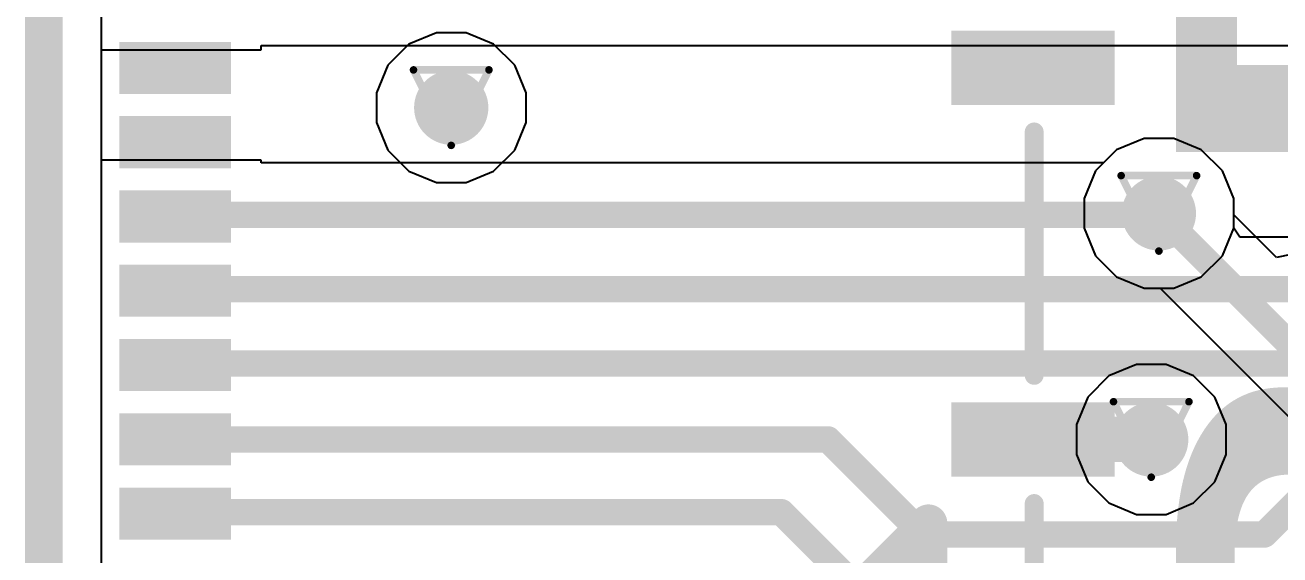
# Model space of a CAD drawing. Header units: inches. Extents: x 0 to 5359, y 0 to 5098.
# Drawn here: x -0.13 to 8.32, y 70.47 to 74.04 of the extents above; entities that cross this region are included whole.
import ezdxf

# ---------------------------------------------------------------- set-up
doc = ezdxf.new("R2010")
doc.units = ezdxf.units.IN
for name, color, linetype in [('Board Outline', 216, 'Continuous'), ('Bottom Layer', 5, 'Continuous'), ('Bottom Overlay', 54, 'Continuous'), ('Bottom Paste', 16, 'Continuous'), ('Bottom Solder', 6, 'Continuous'), ('Drill Drawing', 1, 'Continuous'), ('Layer 1', 16, 'Continuous'), ('Layer 2', 76, 'Continuous'), ('Top Layer', 1, 'Continuous'), ('Via Holes', 16, 'Continuous')]:
    doc.layers.add(name, color=color, linetype=linetype)
doc.styles.add('Arial Black_Bold', font='', dxfattribs={"height": 0.2})
doc.styles.get('Arial Black_Bold').set_extended_font_data('Arial Black', bold=True)

# ---------------------------------------------------------------- blocks, each defined once
blk = doc.blocks.new('FH41_40S_0_5SH_05__B_203')
at = {"layer": 'Bottom Layer'}
for points in [[(-3.9499, 3.3875), (-3.5499, 3.3875), (-3.5499, 2.3875), (-3.9499, 2.3875)], [(-1.4498, 3.3875), (-1.0498, 3.3875), (-1.0498, 2.3875), (-1.4498, 2.3875)], [(-3.8749, -2.5625), (-3.6249, -2.5625), (-3.6249, -3.2125), (-3.8749, -3.2125)], [(-3.3751, -2.5625), (-3.1251, -2.5625), (-3.1251, -3.2125), (-3.3751, -3.2125)], [(-2.8749, -2.5625), (-2.6249, -2.5625), (-2.6249, -3.2125), (-2.8749, -3.2125)], [(-2.3751, -2.5625), (-2.1251, -2.5625), (-2.1251, -3.2125), (-2.3751, -3.2125)], [(-1.8749, -2.5625), (-1.6249, -2.5625), (-1.6249, -3.2125), (-1.8749, -3.2125)], [(-1.3751, -2.5625), (-1.1251, -2.5625), (-1.1251, -3.2125), (-1.3751, -3.2125)], [(-0.8749, -2.5625), (-0.6249, -2.5625), (-0.6249, -3.2125), (-0.8749, -3.2125)]]:
    blk.add_hatch(color=5, dxfattribs=at).paths.add_polyline_path(points)
at = {"layer": 'Bottom Paste'}
for points in [[(-3.9499, 3.3875), (-3.5499, 3.3875), (-3.5499, 2.3875), (-3.9499, 2.3875)], [(-1.4498, 3.3875), (-1.0498, 3.3875), (-1.0498, 2.3875), (-1.4498, 2.3875)], [(-3.8749, -2.5625), (-3.6249, -2.5625), (-3.6249, -3.2125), (-3.8749, -3.2125)], [(-3.3751, -2.5625), (-3.1251, -2.5625), (-3.1251, -3.2125), (-3.3751, -3.2125)], [(-2.8749, -2.5625), (-2.6249, -2.5625), (-2.6249, -3.2125), (-2.8749, -3.2125)], [(-2.3751, -2.5625), (-2.1251, -2.5625), (-2.1251, -3.2125), (-2.3751, -3.2125)], [(-1.8749, -2.5625), (-1.6249, -2.5625), (-1.6249, -3.2125), (-1.8749, -3.2125)], [(-1.3751, -2.5625), (-1.1251, -2.5625), (-1.1251, -3.2125), (-1.3751, -3.2125)], [(-0.8749, -2.5625), (-0.6249, -2.5625), (-0.6249, -3.2125), (-0.8749, -3.2125)]]:
    blk.add_hatch(color=16, dxfattribs=at).paths.add_polyline_path(points)
at = {"layer": 'Bottom Solder'}
for points in [[(-3.9999, 3.4375), (-3.4999, 3.4375), (-3.4999, 2.3375), (-3.9999, 2.3375)], [(-1.4998, 3.4375), (-0.9998, 3.4375), (-0.9998, 2.3375), (-1.4998, 2.3375)], [(-3.9249, -2.5125), (-3.5749, -2.5125), (-3.5749, -3.2625), (-3.9249, -3.2625)], [(-3.4251, -2.5125), (-3.075, -2.5125), (-3.075, -3.2625), (-3.4251, -3.2625)], [(-2.9249, -2.5125), (-2.5749, -2.5125), (-2.5749, -3.2625), (-2.9249, -3.2625)], [(-2.4251, -2.5125), (-2.075, -2.5125), (-2.075, -3.2625), (-2.4251, -3.2625)], [(-1.925, -2.5125), (-1.5749, -2.5125), (-1.5749, -3.2625), (-1.925, -3.2625)], [(-1.4251, -2.5125), (-1.075, -2.5125), (-1.075, -3.2625), (-1.4251, -3.2625)], [(-0.925, -2.5125), (-0.5749, -2.5125), (-0.5749, -3.2625), (-0.925, -3.2625)]]:
    blk.add_hatch(color=6, dxfattribs=at).paths.add_polyline_path(points)
at = {"layer": 'Bottom Overlay'}
for points in [[(-1.6811, 2.8963, 0.127, 0.127, 0), (-3.3189, 2.8963, 0.127, 0.127, 0)], [(0.8188, 2.8963, 0.127, 0.127, 0), (-0.8188, 2.8963, 0.127, 0.127, 0)], [(0, 1.4986, 0.254, 0.254, 0), (-0.6858, 2.1844, 0.254, 0.254, 0)], [(0.6858, 2.1844, 0.254, 0.254, 0), (-0.6858, 2.1844, 0.254, 0.254, 0)]]:
    blk.add_lwpolyline(points, format="xyseb", dxfattribs=at)
for points in [[(-3.3507, 2.8963, 0.0635, 0.0635, 1), (-3.2872, 2.8963, 0.0635, 0.0635, 1)], [(-1.7128, 2.8963, 0.0635, 0.0635, 1), (-1.6493, 2.8963, 0.0635, 0.0635, 1)], [(-0.8505, 2.8963, 0.0635, 0.0635, 1), (-0.787, 2.8963, 0.0635, 0.0635, 1)], [(-0.7493, 2.1844, 0.127, 0.127, 1), (-0.6223, 2.1844, 0.127, 0.127, 1)], [(-0.7493, 2.1844, 0.127, 0.127, 1), (-0.6223, 2.1844, 0.127, 0.127, 1)]]:
    blk.add_lwpolyline(points, format="xyseb", close=True, dxfattribs=at)

msp = doc.modelspace()

# ---------------------------------------------------------------- hatches: boundary and pattern name
at = {"layer": 'Bottom Layer'}
h = msp.add_hatch(color=5, dxfattribs=at)
edge = h.paths.add_edge_path()
edge.add_arc((2.7421, 73.4822), 0.25, 0, 360)
h = msp.add_hatch(color=5, dxfattribs=at)
edge = h.paths.add_edge_path()
edge.add_arc((7.5069, 72.771), 0.25, 0, 360)
h = msp.add_hatch(color=5, dxfattribs=at)
edge = h.paths.add_edge_path()
edge.add_arc((7.4553, 71.2498), 0.25, 0, 360)
at = {"layer": 'Layer 1'}
h = msp.add_hatch(color=16, dxfattribs=at)
edge = h.paths.add_edge_path()
edge.add_arc((2.7421, 73.4822), 0.25, 0, 360)
h = msp.add_hatch(color=16, dxfattribs=at)
edge = h.paths.add_edge_path()
edge.add_arc((7.5069, 72.771), 0.25, 0, 360)
h = msp.add_hatch(color=16, dxfattribs=at)
edge = h.paths.add_edge_path()
edge.add_arc((7.4553, 71.2498), 0.25, 0, 360)
at = {"layer": 'Layer 2'}
h = msp.add_hatch(color=76, dxfattribs=at)
edge = h.paths.add_edge_path()
edge.add_arc((2.7421, 73.4822), 0.25, 0, 360)
h = msp.add_hatch(color=76, dxfattribs=at)
edge = h.paths.add_edge_path()
edge.add_arc((7.5069, 72.771), 0.25, 0, 360)
h = msp.add_hatch(color=76, dxfattribs=at)
edge = h.paths.add_edge_path()
edge.add_arc((7.4553, 71.2498), 0.25, 0, 360)
at = {"layer": 'Top Layer'}
h = msp.add_hatch(color=1, dxfattribs=at)
edge = h.paths.add_edge_path()
edge.add_arc((2.7421, 73.4822), 0.25, 0, 360)
h = msp.add_hatch(color=1, dxfattribs=at)
edge = h.paths.add_edge_path()
edge.add_arc((7.5069, 72.771), 0.25, 0, 360)
h = msp.add_hatch(color=1, dxfattribs=at)
edge = h.paths.add_edge_path()
edge.add_arc((7.4553, 71.2498), 0.25, 0, 360)
at = {"layer": 'Via Holes'}
h = msp.add_hatch(color=7, dxfattribs=at)
edge = h.paths.add_edge_path()
edge.add_arc((2.7421, 73.4822), 0.15, 0, 360)
h = msp.add_hatch(color=7, dxfattribs=at)
edge = h.paths.add_edge_path()
edge.add_arc((7.5069, 72.771), 0.15, 0, 360)
h = msp.add_hatch(color=7, dxfattribs=at)
edge = h.paths.add_edge_path()
edge.add_arc((7.4553, 71.2498), 0.15, 0, 360)

# ---------------------------------------------------------------- linework, layer by layer
at = {"layer": 'Board Outline'}
msp.add_lwpolyline([(0, 0, 0.254, 0.254, 0), (0, 120, 0.254, 0.254, 0)], format="xyseb", dxfattribs=at)
at = {"layer": 'Bottom Layer'}
for p, q in [((0.3885, 73.1289), (0.3885, 73.871)), ((0.3885, 73.871), (1.4625, 73.871)), ((1.4625, 73.871), (1.4625, 73.9004)), ((1.4625, 73.9004), (16.6773, 73.9004)), ((7.4067, 73.275), (7.2214, 73.1983)), ((7.6072, 73.275), (7.4067, 73.275)), ((7.7924, 73.1983), (7.6072, 73.275)), ((7.2214, 73.1983), (7.1332, 73.1101)), ((7.9342, 73.0565), (7.7924, 73.1983)), ((1.4625, 73.1289), (0.3885, 73.1289)), ((1.4625, 73.1101), (1.4625, 73.1289)), ((7.1332, 73.1101), (1.4625, 73.1101)), ((8.0109, 72.8713), (7.9342, 73.0565)), ((8.0109, 72.6708), (8.0109, 72.8713)), ((8.0514, 72.6102), (8.0109, 72.6708)), ((8.5785, 72.6102), (8.0514, 72.6102))]:
    msp.add_line(p, q, dxfattribs=at)
for points in [[(0.8835, 72.7499, 0.1778, 0.1778, 0), (0.8941, 72.7604, 0.1778, 0.1778, 0)], [(0.8941, 72.7604, 0.1778, 0.1778, 0), (7.4964, 72.7604, 0.1778, 0.1778, 0)], [(7.4964, 72.7604, 0.1778, 0.1778, 0), (7.5069, 72.771, 0.1778, 0.1778, 0)], [(0.8835, 72.25, 0.1778, 0.1778, 0), (0.8941, 72.2606, 0.1778, 0.1778, 0)], [(0.8941, 72.2606, 0.1778, 0.1778, 0), (8.9417, 72.2606, 0.1778, 0.1778, 0)], [(0.8835, 71.7499, 0.1778, 0.1778, 0), (0.8941, 71.7604, 0.1778, 0.1778, 0)], [(0.8941, 71.7604, 0.1778, 0.1778, 0), (10.4513, 71.7604, 0.1778, 0.1778, 0)], [(6.6585, 71.2498, 0.3048, 0.3048, 0), (7.4553, 71.2498, 0.3048, 0.3048, 0)], [(0.8835, 71.25, 0.1778, 0.1778, 0), (5.2796, 71.25, 0.1778, 0.1778, 0)], [(5.2796, 71.25, 0.1778, 0.1778, 0), (5.9192, 70.6104, 0.1778, 0.1778, 0)], [(8.2162, 70.6104, 0.1778, 0.1778, 0), (8.877, 71.2711, 0.1778, 0.1778, 0)], [(0.8835, 70.7499, 0.1778, 0.1778, 0), (0.8941, 70.7605, 0.1778, 0.1778, 0)], [(0.8941, 70.7605, 0.1778, 0.1778, 0), (4.9647, 70.7605, 0.1778, 0.1778, 0)], [(4.9647, 70.7605, 0.1778, 0.1778, 0), (5.5961, 70.1291, 0.1778, 0.1778, 0)], [(5.9192, 70.6104, 0.1778, 0.1778, 0), (8.2162, 70.6104, 0.1778, 0.1778, 0)]]:
    msp.add_lwpolyline(points, format="xyseb", dxfattribs=at)
for points in [[(0.8391, 72.7499, 0.0889, 0.0889, 1), (0.928, 72.7499, 0.0889, 0.0889, 1)], [(0.8496, 72.7604, 0.0889, 0.0889, 1), (0.9385, 72.7604, 0.0889, 0.0889, 1)], [(0.8496, 72.7604, 0.0889, 0.0889, 1), (0.9385, 72.7604, 0.0889, 0.0889, 1)], [(7.4519, 72.7604, 0.0889, 0.0889, 1), (7.5408, 72.7604, 0.0889, 0.0889, 1)], [(7.4519, 72.7604, 0.0889, 0.0889, 1), (7.5408, 72.7604, 0.0889, 0.0889, 1)], [(7.4625, 72.771, 0.0889, 0.0889, 1), (7.5514, 72.771, 0.0889, 0.0889, 1)], [(0.8391, 72.25, 0.0889, 0.0889, 1), (0.928, 72.25, 0.0889, 0.0889, 1)], [(0.8496, 72.2606, 0.0889, 0.0889, 1), (0.9385, 72.2606, 0.0889, 0.0889, 1)], [(0.8496, 72.2606, 0.0889, 0.0889, 1), (0.9385, 72.2606, 0.0889, 0.0889, 1)], [(0.8391, 71.7499, 0.0889, 0.0889, 1), (0.928, 71.7499, 0.0889, 0.0889, 1)], [(0.8496, 71.7604, 0.0889, 0.0889, 1), (0.9385, 71.7604, 0.0889, 0.0889, 1)], [(0.8496, 71.7604, 0.0889, 0.0889, 1), (0.9385, 71.7604, 0.0889, 0.0889, 1)], [(6.5823, 71.2498, 0.1524, 0.1524, 1), (6.7347, 71.2498, 0.1524, 0.1524, 1)], [(7.3791, 71.2498, 0.1524, 0.1524, 1), (7.5315, 71.2498, 0.1524, 0.1524, 1)], [(0.8391, 71.25, 0.0889, 0.0889, 1), (0.928, 71.25, 0.0889, 0.0889, 1)], [(5.2352, 71.25, 0.0889, 0.0889, 1), (5.3241, 71.25, 0.0889, 0.0889, 1)], [(5.2352, 71.25, 0.0889, 0.0889, 1), (5.3241, 71.25, 0.0889, 0.0889, 1)], [(0.8391, 70.7499, 0.0889, 0.0889, 1), (0.928, 70.7499, 0.0889, 0.0889, 1)], [(0.8497, 70.7605, 0.0889, 0.0889, 1), (0.9386, 70.7605, 0.0889, 0.0889, 1)], [(0.8497, 70.7605, 0.0889, 0.0889, 1), (0.9386, 70.7605, 0.0889, 0.0889, 1)], [(4.9203, 70.7605, 0.0889, 0.0889, 1), (5.0092, 70.7605, 0.0889, 0.0889, 1)], [(4.9203, 70.7605, 0.0889, 0.0889, 1), (5.0092, 70.7605, 0.0889, 0.0889, 1)], [(5.8748, 70.6104, 0.0889, 0.0889, 1), (5.9637, 70.6104, 0.0889, 0.0889, 1)], [(5.8748, 70.6104, 0.0889, 0.0889, 1), (5.9637, 70.6104, 0.0889, 0.0889, 1)], [(8.1718, 70.6104, 0.0889, 0.0889, 1), (8.2607, 70.6104, 0.0889, 0.0889, 1)], [(8.1718, 70.6104, 0.0889, 0.0889, 1), (8.2607, 70.6104, 0.0889, 0.0889, 1)]]:
    msp.add_lwpolyline(points, format="xyseb", close=True, dxfattribs=at)
at = {"layer": 'Drill Drawing'}
for points in [[(2.4881, 73.7362, 0.0508, 0.0508, 0), (2.9961, 73.7362, 0.0508, 0.0508, 0)], [(2.4881, 73.7362, 0.0508, 0.0508, 0), (2.7421, 73.2282, 0.0508, 0.0508, 0)], [(2.7421, 73.2282, 0.0508, 0.0508, 0), (2.9961, 73.7362, 0.0508, 0.0508, 0)], [(7.2529, 73.025, 0.0508, 0.0508, 0), (7.7609, 73.025, 0.0508, 0.0508, 0)], [(7.2529, 73.025, 0.0508, 0.0508, 0), (7.5069, 72.517, 0.0508, 0.0508, 0)], [(7.5069, 72.517, 0.0508, 0.0508, 0), (7.7609, 73.025, 0.0508, 0.0508, 0)], [(7.2013, 71.5038, 0.0508, 0.0508, 0), (7.7093, 71.5038, 0.0508, 0.0508, 0)], [(7.2013, 71.5038, 0.0508, 0.0508, 0), (7.4553, 70.9958, 0.0508, 0.0508, 0)], [(7.4553, 70.9958, 0.0508, 0.0508, 0), (7.7093, 71.5038, 0.0508, 0.0508, 0)]]:
    msp.add_lwpolyline(points, format="xyseb", dxfattribs=at)
for points in [[(2.4754, 73.7362, 0.0254, 0.0254, 1), (2.5008, 73.7362, 0.0254, 0.0254, 1)], [(2.4754, 73.7362, 0.0254, 0.0254, 1), (2.5008, 73.7362, 0.0254, 0.0254, 1)], [(2.9834, 73.7362, 0.0254, 0.0254, 1), (3.0088, 73.7362, 0.0254, 0.0254, 1)], [(2.9834, 73.7362, 0.0254, 0.0254, 1), (3.0088, 73.7362, 0.0254, 0.0254, 1)], [(2.7294, 73.2282, 0.0254, 0.0254, 1), (2.7548, 73.2282, 0.0254, 0.0254, 1)], [(2.7294, 73.2282, 0.0254, 0.0254, 1), (2.7548, 73.2282, 0.0254, 0.0254, 1)], [(7.2402, 73.025, 0.0254, 0.0254, 1), (7.2656, 73.025, 0.0254, 0.0254, 1)], [(7.2402, 73.025, 0.0254, 0.0254, 1), (7.2656, 73.025, 0.0254, 0.0254, 1)], [(7.7482, 73.025, 0.0254, 0.0254, 1), (7.7736, 73.025, 0.0254, 0.0254, 1)], [(7.7482, 73.025, 0.0254, 0.0254, 1), (7.7736, 73.025, 0.0254, 0.0254, 1)], [(7.4942, 72.517, 0.0254, 0.0254, 1), (7.5196, 72.517, 0.0254, 0.0254, 1)], [(7.4942, 72.517, 0.0254, 0.0254, 1), (7.5196, 72.517, 0.0254, 0.0254, 1)], [(7.1886, 71.5038, 0.0254, 0.0254, 1), (7.214, 71.5038, 0.0254, 0.0254, 1)], [(7.1886, 71.5038, 0.0254, 0.0254, 1), (7.214, 71.5038, 0.0254, 0.0254, 1)], [(7.6966, 71.5038, 0.0254, 0.0254, 1), (7.722, 71.5038, 0.0254, 0.0254, 1)], [(7.6966, 71.5038, 0.0254, 0.0254, 1), (7.722, 71.5038, 0.0254, 0.0254, 1)], [(7.4426, 70.9958, 0.0254, 0.0254, 1), (7.468, 70.9958, 0.0254, 0.0254, 1)], [(7.4426, 70.9958, 0.0254, 0.0254, 1), (7.468, 70.9958, 0.0254, 0.0254, 1)]]:
    msp.add_lwpolyline(points, format="xyseb", close=True, dxfattribs=at)
at = {"layer": 'Layer 1'}
for p, q in [((0.3885, 4.1451), (0.3885, 115.8549)), ((7.4067, 73.275), (7.2214, 73.1983)), ((7.6072, 73.275), (7.4067, 73.275)), ((7.7924, 73.1983), (7.6072, 73.275)), ((7.2214, 73.1983), (7.0797, 73.0565)), ((7.9342, 73.0565), (7.7924, 73.1983)), ((7.0797, 73.0565), (7.0029, 72.8713)), ((8.0109, 72.8713), (7.9342, 73.0565)), ((7.0029, 72.8713), (7.0029, 72.6707)), ((8.0109, 72.6707), (8.0109, 72.8713)), ((7.0029, 72.6707), (7.0797, 72.4855)), ((7.9342, 72.4855), (8.0109, 72.6707)), ((7.0797, 72.4855), (7.2214, 72.3437)), ((7.7924, 72.3437), (7.9342, 72.4855)), ((7.2214, 72.3437), (7.4067, 72.267)), ((7.6072, 72.267), (7.7924, 72.3437)), ((7.4067, 72.267), (7.6072, 72.267))]:
    msp.add_line(p, q, dxfattribs=at)
at = {"layer": 'Layer 2'}
for p, q in [((0.3885, 4.1451), (0.3885, 92.0911)), ((2.6419, 73.9862), (2.4566, 73.9095)), ((2.8424, 73.9862), (2.6419, 73.9862)), ((3.0276, 73.9095), (2.8424, 73.9862)), ((2.4566, 73.9095), (2.3148, 73.7677)), ((3.1694, 73.7677), (3.0276, 73.9095)), ((2.3148, 73.7677), (2.2381, 73.5825)), ((3.2461, 73.5825), (3.1694, 73.7677)), ((2.2381, 73.5825), (2.2381, 73.3819)), ((3.2461, 73.3819), (3.2461, 73.5825)), ((2.2381, 73.3819), (2.3148, 73.1967)), ((3.1694, 73.1967), (3.2461, 73.3819)), ((7.4067, 73.275), (7.2214, 73.1983)), ((7.6072, 73.275), (7.4067, 73.275)), ((7.7924, 73.1983), (7.6072, 73.275)), ((2.3148, 73.1967), (2.4566, 73.0549)), ((3.0276, 73.0549), (3.1694, 73.1967)), ((7.2214, 73.1983), (7.0797, 73.0565)), ((7.9342, 73.0565), (7.7924, 73.1983)), ((2.4566, 73.0549), (2.6419, 72.9782)), ((2.8424, 72.9782), (3.0276, 73.0549)), ((7.0797, 73.0565), (7.0029, 72.8713)), ((8.0109, 72.8713), (7.9342, 73.0565)), ((2.6419, 72.9782), (2.8424, 72.9782)), ((7.0029, 72.8713), (7.0029, 72.6707)), ((8.0109, 72.6707), (8.0109, 72.8713)), ((7.0029, 72.6707), (7.0797, 72.4855)), ((7.9342, 72.4855), (8.0109, 72.6707)), ((7.0797, 72.4855), (7.2214, 72.3437)), ((7.7924, 72.3437), (7.9342, 72.4855)), ((7.2214, 72.3437), (7.4067, 72.267)), ((7.6072, 72.267), (7.7924, 72.3437)), ((7.4067, 72.267), (7.6072, 72.267)), ((7.3551, 71.7538), (7.1699, 71.677)), ((7.5556, 71.7538), (7.3551, 71.7538)), ((7.7408, 71.677), (7.5556, 71.7538)), ((7.1699, 71.677), (7.0281, 71.5353)), ((7.8826, 71.5353), (7.7408, 71.677)), ((7.0281, 71.5353), (6.9513, 71.35)), ((7.9593, 71.35), (7.8826, 71.5353)), ((6.9513, 71.35), (6.9513, 71.1495)), ((7.9593, 71.1495), (7.9593, 71.35)), ((6.9513, 71.1495), (7.0281, 70.9643)), ((7.8826, 70.9643), (7.9593, 71.1495)), ((7.0281, 70.9643), (7.1699, 70.8225)), ((7.7408, 70.8225), (7.8826, 70.9643)), ((7.1699, 70.8225), (7.3551, 70.7458)), ((7.5556, 70.7458), (7.7408, 70.8225)), ((7.3551, 70.7458), (7.5556, 70.7458))]:
    msp.add_line(p, q, dxfattribs=at)
at = {"layer": 'Top Layer'}
for p, q in [((0.3885, 4.1451), (0.3885, 115.8549)), ((7.4067, 73.275), (7.2214, 73.1983)), ((7.6072, 73.275), (7.4067, 73.275)), ((7.7924, 73.1983), (7.6072, 73.275)), ((7.2214, 73.1983), (7.0797, 73.0565)), ((7.9342, 73.0565), (7.7924, 73.1983)), ((7.0797, 73.0565), (7.0029, 72.8713)), ((8.0109, 72.8713), (7.9342, 73.0565)), ((7.0029, 72.8713), (7.0029, 72.6707)), ((8.0109, 72.7614), (8.0109, 72.8713)), ((8.2983, 72.474), (8.0109, 72.7614)), ((7.0029, 72.6707), (7.0797, 72.4855)), ((8.5081, 72.5158), (8.2983, 72.474)), ((7.0797, 72.4855), (7.2214, 72.3437)), ((7.2214, 72.3437), (7.4067, 72.267)), ((7.4067, 72.267), (7.5165, 72.267)), ((7.5165, 72.267), (12.4255, 67.358))]:
    msp.add_line(p, q, dxfattribs=at)
msp.add_lwpolyline([(7.5069, 72.771, 0.1778, 0.1778, 0), (12.6727, 67.6052, 0.1778, 0.1778, 0)], format="xyseb", dxfattribs=at)
msp.add_lwpolyline([(7.4625, 72.771, 0.0889, 0.0889, 1), (7.5514, 72.771, 0.0889, 0.0889, 1)], format="xyseb", close=True, dxfattribs=at)

# ---------------------------------------------------------------- block references
at = {"rotation": 270}
msp.add_blockref('FH41_40S_0_5SH_05__B_203', (3.771, 70), dxfattribs=at)

# ---------------------------------------------------------------- texts
at = {"layer": 'Bottom Overlay', "style": 'Arial Black_Bold', "text_generation_flag": 2}
msp.add_text('RGB LCD', height=2.54, rotation=270, dxfattribs=at).set_placement((7.6225, 62.7604))

doc.saveas('drawing.dxf')
